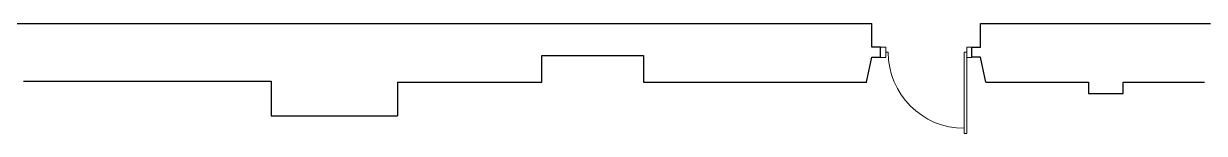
# Model space of a CAD drawing. Header units: millimetres. Extents: x -18485 to 40303, y -22087 to 35064.
# Drawn here: x 14301 to 15636, y 24806 to 24930 of the extents above; entities that cross this region are included whole.
import ezdxf

# ---------------------------------------------------------------- set-up
doc = ezdxf.new("R2010")
doc.units = ezdxf.units.MM
doc.layers.get('0').update_dxf_attribs({"lineweight": 25})
doc.layers.add('-01 parter niski - ściany', color=2, linetype='Continuous', lineweight=25)
doc.layers.add('03_drzwi', color=1, linetype='Continuous', lineweight=0)

# ---------------------------------------------------------------- blocks, each defined once
blk = doc.blocks.new('*U75')
blk.add_line((0, 0.375), (0, 0.4))
at = {"ltscale": 0.8}
blk.add_lwpolyline([(0.05, 0.4), (0.05, 0.45), (-0.05, 0.45), (-0.05, 0.4)], close=True, dxfattribs=at)
blk.add_lwpolyline([(0, -0.4), (0, -0.375), (0.8, -0.375), (0.8, -0.4), (0.05, -0.4), (-0.05, -0.4), (-0.05, -0.45), (0.05, -0.45), (0.05, -0.4)])
blk.add_arc((0, -0.375), 0.75, 0, 90)

msp = doc.modelspace()

# ---------------------------------------------------------------- linework, layer by layer
at = {"layer": '-01 parter niski - ściany'}
for p, q in [((14293.9, 24930.1), (14886.9, 24930.1)), ((14886.9, 24930.1), (15259.9, 24930.1)), ((15259.9, 24903.5), (15259.9, 24930.1)), ((15382.9, 24903.5), (15382.9, 24930.1)), ((15382.9, 24930.1), (15642.9, 24930.1)), ((14886.9, 24864.1), (14886.9, 24894.1)), ((14886.9, 24894.1), (15001.9, 24894.1)), ((15001.9, 24894.1), (15001.9, 24864.1)), ((15269.9, 24903.5), (15259.9, 24903.5)), ((15269.9, 24892.1), (15269.9, 24903.5)), ((15372.9, 24892.1), (15372.9, 24903.5)), ((15372.9, 24903.5), (15382.9, 24903.5)), ((15253.9, 24864.1), (15259.9, 24892.1)), ((15259.9, 24892.1), (15269.9, 24892.1)), ((15382.9, 24892.1), (15372.9, 24892.1)), ((15388.9, 24864.1), (15382.9, 24892.1)), ((14300.9, 24865.1), (14580.9, 24865.1)), ((14580.9, 24865.1), (14580.9, 24826.1)), ((14723.9, 24864.1), (14886.9, 24864.1)), ((14723.9, 24864.1), (14723.9, 24826.1)), ((15001.9, 24864.1), (15254.1, 24864.1)), ((15388.9, 24864.1), (15504.9, 24864.1)), ((15504.9, 24864.1), (15504.9, 24851.1)), ((15543.9, 24851.1), (15543.9, 24864.1)), ((15543.9, 24864.1), (15635.9, 24864.1)), ((15504.9, 24851.1), (15543.9, 24851.1)), ((14580.9, 24826.1), (14623.9, 24826.1)), ((14623.9, 24826.1), (14723.9, 24826.1))]:
    msp.add_line(p, q, dxfattribs=at)

# ---------------------------------------------------------------- block references
at = {"layer": '03_drzwi', "xscale": -114.4444444444089, "yscale": 114.4444444444089, "zscale": 114.4444444444083, "rotation": 90}
msp.add_blockref('*U75', (15321.4, 24897.8), dxfattribs=at)

doc.saveas('drawing.dxf')
